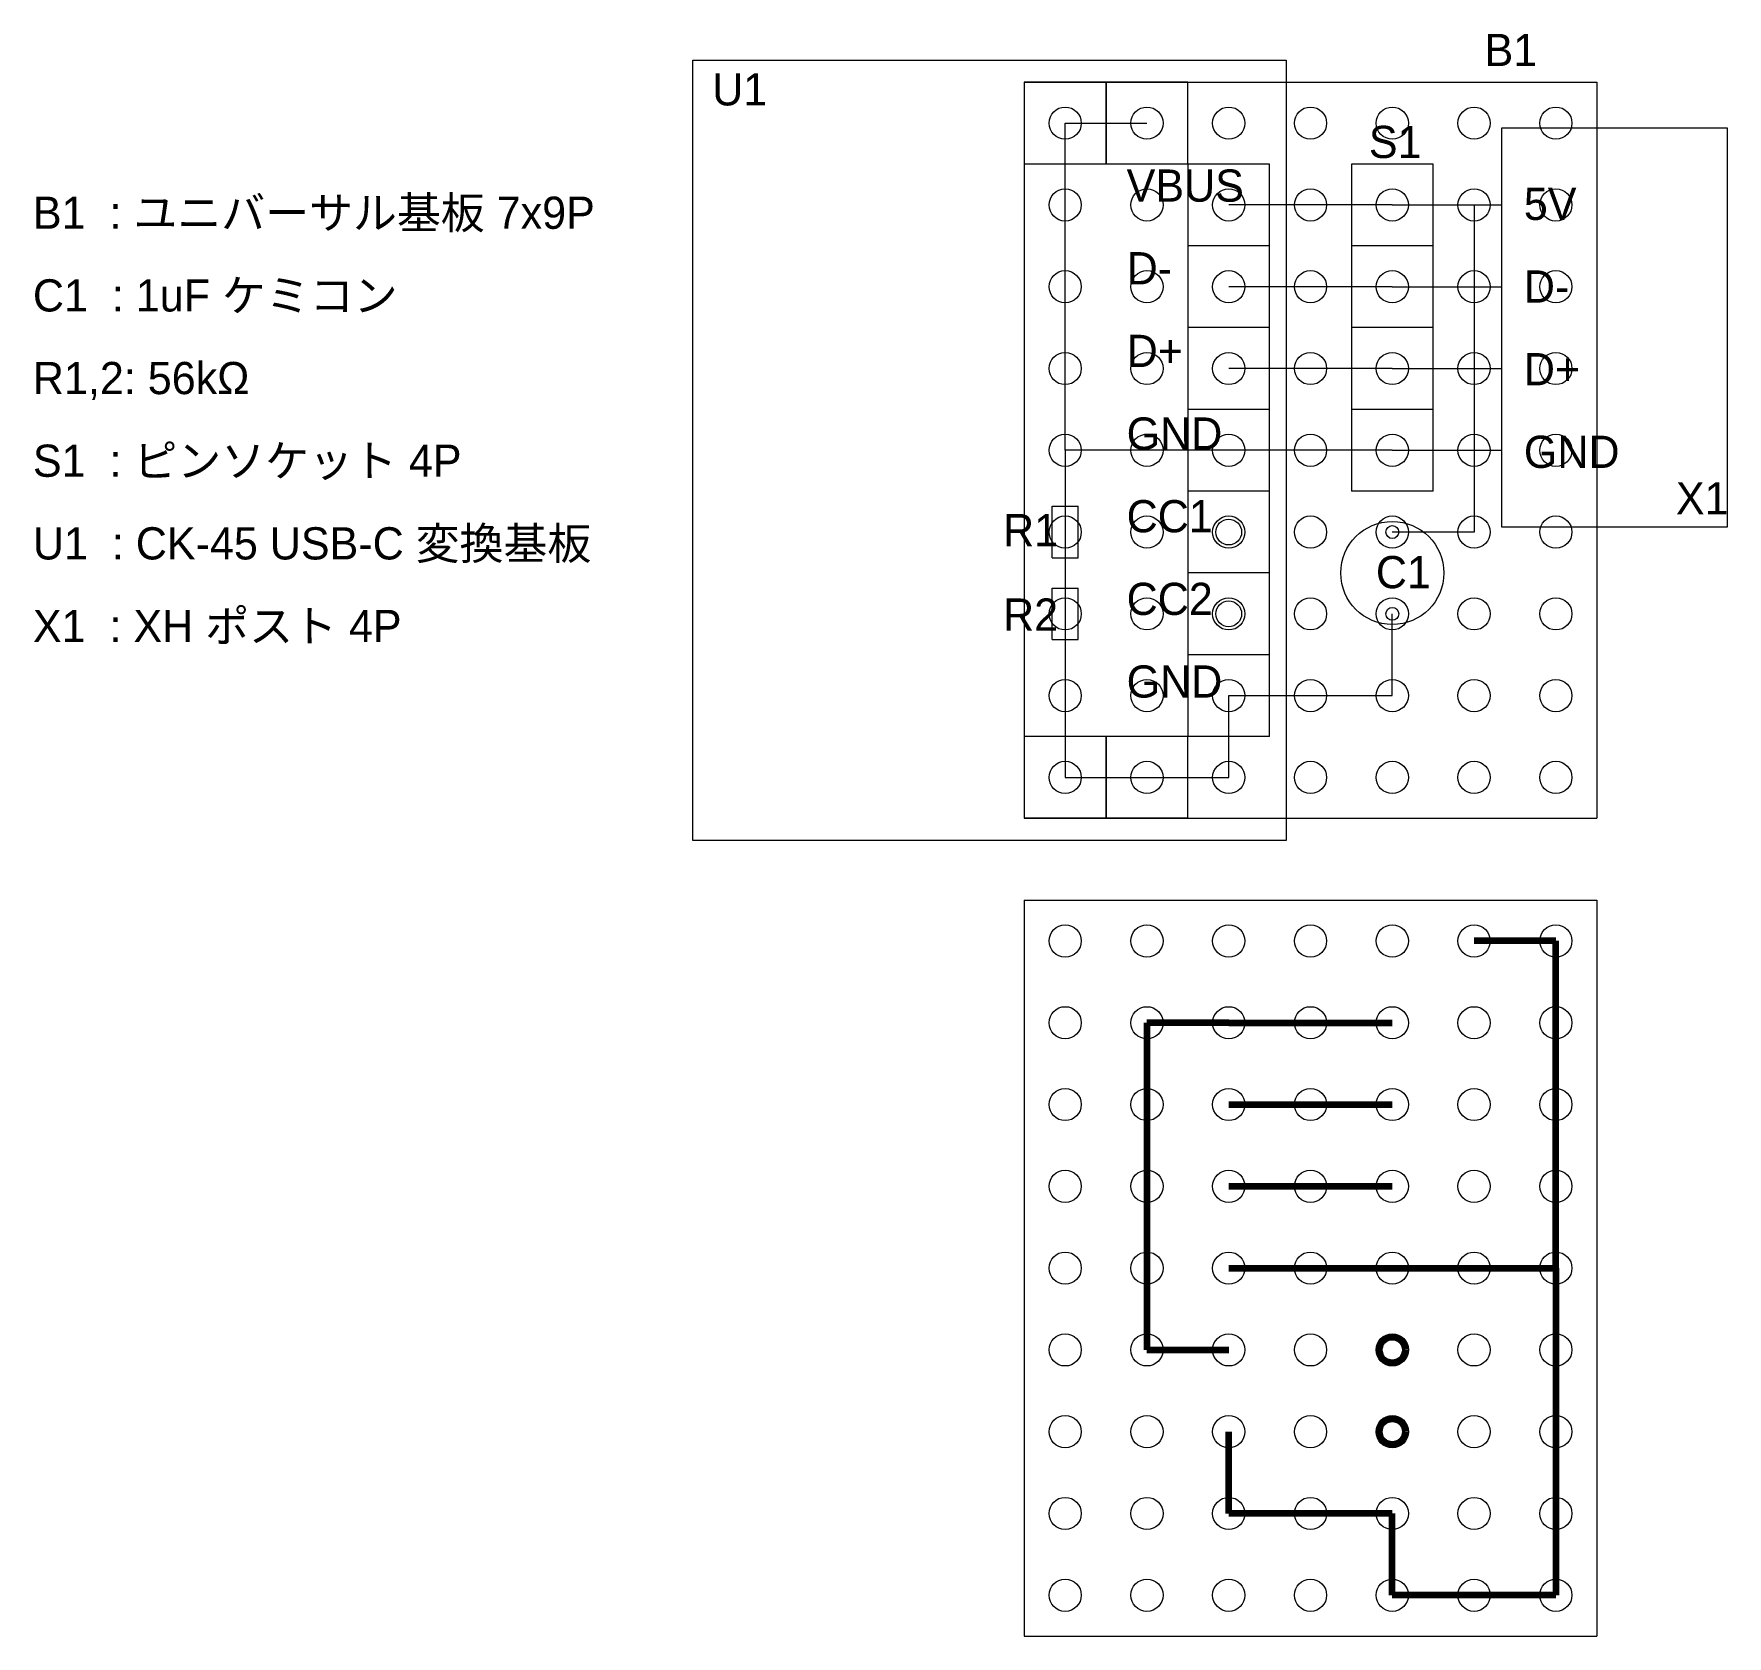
# Model space of a CAD drawing. Extents: x 58.8 to 111.4, y -13.5 to 36.2.
import ezdxf

# ---------------------------------------------------------------- set-up
doc = ezdxf.new("R2010")
doc.units = 0
doc.layers.get('0').update_dxf_attribs({"linetype": 'CONTINUOUS', "lineweight": 9})
for name, color, linetype, lineweight in [('0_GND', 7, 'CONTINUOUS', 15), ('5V line', 1, 'CONTINUOUS', 15), ('condenser', 5, 'CONTINUOUS', 15)]:
    doc.layers.add(name, color=color, linetype=linetype, lineweight=lineweight)
for name, color, linetype, lineweight, true_color in [('0_wire', 92, 'CONTINUOUS', 15, 0x00d000), ('resister', 132, 'CONTINUOUS', 18, 0x00cece), ('socket_header', 56, 'CONTINUOUS', 15, 0x808000), ('terminal', 16, 'CONTINUOUS', 15, 0x800000), ('universal_board', 253, 'CONTINUOUS', 15, 0xa0a0a4)]:
    doc.layers.add(name, color=color, linetype=linetype, lineweight=lineweight, true_color=true_color)
doc.styles.add('unicode', font='unicode')

msp = doc.modelspace()

# ---------------------------------------------------------------- linework, layer by layer
at = {"layer": '0_GND'}
for p, q in [((90.8, 23.3), (90.8, 33.46)), ((90.8, 33.46), (93.34, 33.46)), ((95.88, 23.3), (90.8, 23.3)), ((90.8, 23.3), (90.8, 13.14)), ((100.96, 23.3), (95.88, 23.3)), ((100.96, 15.68), (100.96, 18.22)), ((95.88, 13.14), (95.88, 15.68)), ((95.88, 15.68), (100.96, 15.68)), ((90.8, 13.14), (93.34, 13.14)), ((93.34, 13.14), (95.88, 13.14))]:
    msp.add_line(p, q, dxfattribs=at)
at = {"layer": '0_GND', "lineweight": 200}
for p, q in [((106.04, 8.06), (103.5, 8.06)), ((106.04, -2.1), (106.04, 8.06)), ((95.88, -2.1), (100.96, -2.1)), ((100.96, -2.1), (106.04, -2.1)), ((106.04, -2.1), (106.04, -12.26)), ((95.88, -9.72), (95.88, -7.18)), ((100.96, -9.72), (95.88, -9.72)), ((100.96, -12.26), (100.96, -9.72)), ((103.5, -12.26), (100.96, -12.26)), ((106.04, -12.26), (103.5, -12.26))]:
    msp.add_line(p, q, dxfattribs=at)
at = {"layer": '0_wire'}
for p, q in [((100.96, 28.38), (95.88, 28.38)), ((100.96, 25.84), (95.88, 25.84))]:
    msp.add_line(p, q, dxfattribs=at)
at = {"layer": '0_wire', "lineweight": 200}
for p, q in [((95.88, 2.98), (100.96, 2.98)), ((95.88, 0.44), (100.96, 0.44))]:
    msp.add_line(p, q, dxfattribs=at)
at = {"layer": '0_wire'}
for centre in [(95.88, 20.76), (95.88, 18.22)]:
    msp.add_circle(centre, 0.4, dxfattribs=at)
at = {"layer": '0_wire', "lineweight": 200}
for centre in [(100.96, -4.64), (100.96, -7.18)]:
    msp.add_circle(centre, 0.4, dxfattribs=at)
at = {"layer": '5V line'}
for p, q in [((100.96, 30.92), (95.88, 30.92)), ((100.96, 30.92), (103.5, 30.92)), ((103.5, 30.92), (103.5, 20.76)), ((103.5, 20.76), (100.96, 20.76))]:
    msp.add_line(p, q, dxfattribs=at)
at = {"layer": '5V line', "lineweight": 200}
for p, q in [((95.88, 5.52), (93.34, 5.52)), ((93.34, 5.52), (93.34, -4.64)), ((95.88, 5.52), (100.96, 5.52)), ((93.34, -4.64), (95.88, -4.64))]:
    msp.add_line(p, q, dxfattribs=at)
at = {"layer": 'condenser'}
for centre, radius in [((100.96, 19.49), 1.6), ((100.96, 20.76), 0.2), ((100.96, 18.22), 0.2)]:
    msp.add_circle(centre, radius, dxfattribs=at)
at = {"layer": 'resister'}
for p, q in [((90.4, 19.96), (90.4, 21.56)), ((90.4, 21.56), (91.2, 21.56)), ((91.2, 19.96), (91.2, 21.56)), ((90.4, 19.96), (91.2, 19.96)), ((90.4, 17.42), (90.4, 19.02)), ((90.4, 19.02), (91.2, 19.02)), ((91.2, 17.42), (91.2, 19.02)), ((90.4, 17.42), (91.2, 17.42))]:
    msp.add_line(p, q, dxfattribs=at)
at = {"layer": 'socket_header'}
for p, q in [((89.53, 34.73), (89.53, 32.19)), ((92.07, 34.73), (89.53, 34.73)), ((92.07, 32.19), (92.07, 34.73)), ((92.07, 34.73), (92.07, 32.19)), ((94.61, 34.73), (92.07, 34.73)), ((94.61, 32.19), (94.61, 34.73)), ((92.07, 32.19), (89.53, 32.19)), ((94.61, 32.19), (92.07, 32.19)), ((94.61, 32.19), (94.61, 29.65)), ((97.15, 32.19), (94.61, 32.19)), ((97.15, 29.65), (97.15, 32.19)), ((99.69, 32.19), (99.69, 29.65)), ((102.23, 32.19), (99.69, 32.19)), ((102.23, 29.65), (102.23, 32.19)), ((97.15, 29.65), (94.61, 29.65)), ((94.61, 29.65), (94.61, 27.11)), ((97.15, 29.65), (94.61, 29.65)), ((97.15, 27.11), (97.15, 29.65)), ((102.23, 29.65), (99.69, 29.65)), ((99.69, 29.65), (99.69, 27.11)), ((102.23, 29.65), (99.69, 29.65)), ((102.23, 27.11), (102.23, 29.65)), ((97.15, 27.11), (94.61, 27.11)), ((94.61, 27.11), (94.61, 24.57)), ((97.15, 27.11), (94.61, 27.11)), ((97.15, 24.57), (97.15, 27.11)), ((102.23, 27.11), (99.69, 27.11)), ((99.69, 27.11), (99.69, 24.57)), ((102.23, 27.11), (99.69, 27.11)), ((102.23, 24.57), (102.23, 27.11)), ((97.15, 24.57), (94.61, 24.57)), ((94.61, 24.57), (94.61, 22.03)), ((97.15, 24.57), (94.61, 24.57)), ((97.15, 22.03), (97.15, 24.57)), ((102.23, 24.57), (99.69, 24.57)), ((99.69, 24.57), (99.69, 22.03)), ((102.23, 24.57), (99.69, 24.57)), ((102.23, 22.03), (102.23, 24.57)), ((97.15, 22.03), (94.61, 22.03)), ((94.61, 22.03), (94.61, 19.49)), ((97.15, 22.03), (94.61, 22.03)), ((97.15, 19.49), (97.15, 22.03)), ((102.23, 22.03), (99.69, 22.03)), ((97.15, 19.49), (94.61, 19.49)), ((94.61, 19.49), (94.61, 16.95)), ((97.15, 19.49), (94.61, 19.49)), ((97.15, 16.95), (97.15, 19.49)), ((97.15, 16.95), (94.61, 16.95)), ((94.61, 16.95), (94.61, 14.41)), ((97.15, 16.95), (94.61, 16.95)), ((97.15, 14.41), (97.15, 16.95)), ((89.53, 14.41), (89.53, 11.87)), ((92.07, 14.41), (89.53, 14.41)), ((92.07, 14.41), (92.07, 11.87)), ((94.61, 14.41), (92.07, 14.41)), ((92.07, 11.87), (92.07, 14.41)), ((97.15, 14.41), (94.61, 14.41)), ((94.61, 11.87), (94.61, 14.41)), ((92.07, 11.87), (89.53, 11.87)), ((94.61, 11.87), (92.07, 11.87))]:
    msp.add_line(p, q, dxfattribs=at)
at = {"layer": 'terminal'}
for p, q in [((79.24, 35.415), (97.66, 35.415)), ((79.24, 11.185), (79.24, 35.415)), ((97.66, 35.415), (97.66, 11.185)), ((104.36, 20.91), (104.36, 33.31)), ((104.36, 33.31), (111.36, 33.31)), ((111.36, 33.31), (111.36, 20.91)), ((100.96, 30.92), (104.36, 30.92)), ((100.96, 28.38), (104.36, 28.38)), ((100.96, 25.84), (104.36, 25.84)), ((100.96, 23.3), (104.36, 23.3)), ((111.36, 20.91), (104.36, 20.91)), ((97.66, 11.185), (79.24, 11.185))]:
    msp.add_line(p, q, dxfattribs=at)
for centre in [(90.8, 33.46), (93.34, 33.46), (95.88, 30.92), (95.88, 28.38), (95.88, 25.84), (95.88, 23.3), (95.88, 20.76), (95.88, 18.22), (95.88, 15.68), (90.8, 13.14), (93.34, 13.14)]:
    msp.add_circle(centre, 0.5, dxfattribs=at)
at = {"layer": 'universal_board'}
for p, q in [((89.53, 34.73), (89.53, 11.87)), ((89.53, 34.73), (107.31, 34.73)), ((107.31, 34.73), (107.31, 11.87)), ((89.53, 11.87), (107.31, 11.87)), ((89.53, 9.33), (89.53, -13.53)), ((89.53, 9.33), (107.31, 9.33)), ((107.31, 9.33), (107.31, -13.53)), ((89.53, -13.53), (107.31, -13.53))]:
    msp.add_line(p, q, dxfattribs=at)
for centre in [(90.8, 33.46), (93.34, 33.46), (95.88, 33.46), (98.42, 33.46), (100.96, 33.46), (103.5, 33.46), (106.04, 33.46), (90.8, 30.92), (93.34, 30.92), (95.88, 30.92), (98.42, 30.92), (100.96, 30.92), (103.5, 30.92), (106.04, 30.92), (90.8, 28.38), (93.34, 28.38), (95.88, 28.38), (98.42, 28.38), (100.96, 28.38), (103.5, 28.38), (106.04, 28.38), (90.8, 25.84), (93.34, 25.84), (95.88, 25.84), (98.42, 25.84), (100.96, 25.84), (103.5, 25.84), (106.04, 25.84), (90.8, 23.3), (93.34, 23.3), (95.88, 23.3), (98.42, 23.3), (100.96, 23.3), (103.5, 23.3), (106.04, 23.3), (90.8, 20.76), (93.34, 20.76), (95.88, 20.76), (98.42, 20.76), (100.96, 20.76), (103.5, 20.76), (106.04, 20.76), (90.8, 18.22), (93.34, 18.22), (95.88, 18.22), (98.42, 18.22), (100.96, 18.22), (103.5, 18.22), (106.04, 18.22), (90.8, 15.68), (93.34, 15.68), (95.88, 15.68), (98.42, 15.68), (100.96, 15.68), (103.5, 15.68), (106.04, 15.68), (90.8, 13.14), (93.34, 13.14), (95.88, 13.14), (98.42, 13.14), (100.96, 13.14), (103.5, 13.14), (106.04, 13.14), (90.8, 8.06), (93.34, 8.06), (95.88, 8.06), (98.42, 8.06), (100.96, 8.06), (103.5, 8.06), (106.04, 8.06), (90.8, 5.52), (93.34, 5.52), (95.88, 5.52), (98.42, 5.52), (100.96, 5.52), (103.5, 5.52), (106.04, 5.52), (90.8, 2.98), (93.34, 2.98), (95.88, 2.98), (98.42, 2.98), (100.96, 2.98), (103.5, 2.98), (106.04, 2.98), (90.8, 0.44), (93.34, 0.44), (95.88, 0.44), (98.42, 0.44), (100.96, 0.44), (103.5, 0.44), (106.04, 0.44), (90.8, -2.1), (93.34, -2.1), (95.88, -2.1), (98.42, -2.1), (100.96, -2.1), (103.5, -2.1), (106.04, -2.1), (90.8, -4.64), (93.34, -4.64), (95.88, -4.64), (98.42, -4.64), (100.96, -4.64), (103.5, -4.64), (106.04, -4.64), (90.8, -7.18), (93.34, -7.18), (95.88, -7.18), (98.42, -7.18), (100.96, -7.18), (103.5, -7.18), (106.04, -7.18), (90.8, -9.72), (93.34, -9.72), (95.88, -9.72), (98.42, -9.72), (100.96, -9.72), (103.5, -9.72), (106.04, -9.72), (90.8, -12.26), (93.34, -12.26), (95.88, -12.26), (98.42, -12.26), (100.96, -12.26), (103.5, -12.26), (106.04, -12.26)]:
    msp.add_circle(centre, 0.5, dxfattribs=at)

# ---------------------------------------------------------------- texts
at = {"insert": (58.738, 24.231), "char_height": 1, "width": 19, "attachment_point": 4, "line_spacing_factor": 1.54, "style": 'unicode'}
msp.add_mtext('B1  : ユニバーサル基板 7x9P\\PC1  : 1uF ケミコン\\PR1,2: 56kΩ\\PS1  : ピンソケット 4P\\PU1  : CK-45 USB-C 変換基板\\PX1  : XH ポスト 4P', dxfattribs=at)
at = {"layer": 'condenser', "insert": (100.45, 19.509), "char_height": 1, "width": 1, "attachment_point": 4, "line_spacing_factor": 1.54, "style": 'unicode'}
msp.add_mtext('C1', dxfattribs=at)
at = {"layer": 'resister', "char_height": 1, "attachment_point": 4, "line_spacing_factor": 1.54, "style": 'unicode'}
for s, insert, width in [('R1', (88.87, 20.821), 1.11111), ('R2', (88.87, 18.198), 1.33333)]:
    msp.add_mtext(s, dxfattribs=dict(at, insert=insert, width=width))
at = {"layer": 'socket_header', "insert": (100.232, 32.87), "char_height": 1, "width": 1.11231, "attachment_point": 4, "line_spacing_factor": 1.54, "style": 'unicode'}
msp.add_mtext('S1', dxfattribs=at)
at = {"layer": 'terminal', "char_height": 1, "attachment_point": 4, "line_spacing_factor": 1.54, "style": 'unicode'}
for s, insert, width in [('U1', (79.836, 34.504), 1.11111), ('VBUS\\PD-\\PD+\\PGND\\PCC1\\PCC2\\PGND', (92.709, 23.813), 3.33373), ('5V\\PD-\\PD+\\PGND', (105.046, 27.096), 2.33333), ('X1', (109.768, 21.81), 1.22222)]:
    msp.add_mtext(s, dxfattribs=dict(at, insert=insert, width=width))
at = {"layer": 'universal_board', "insert": (103.826, 35.733), "char_height": 1, "width": 1.11111, "attachment_point": 4, "line_spacing_factor": 1.54, "style": 'unicode'}
msp.add_mtext('B1', dxfattribs=at)

doc.saveas('drawing.dxf')
